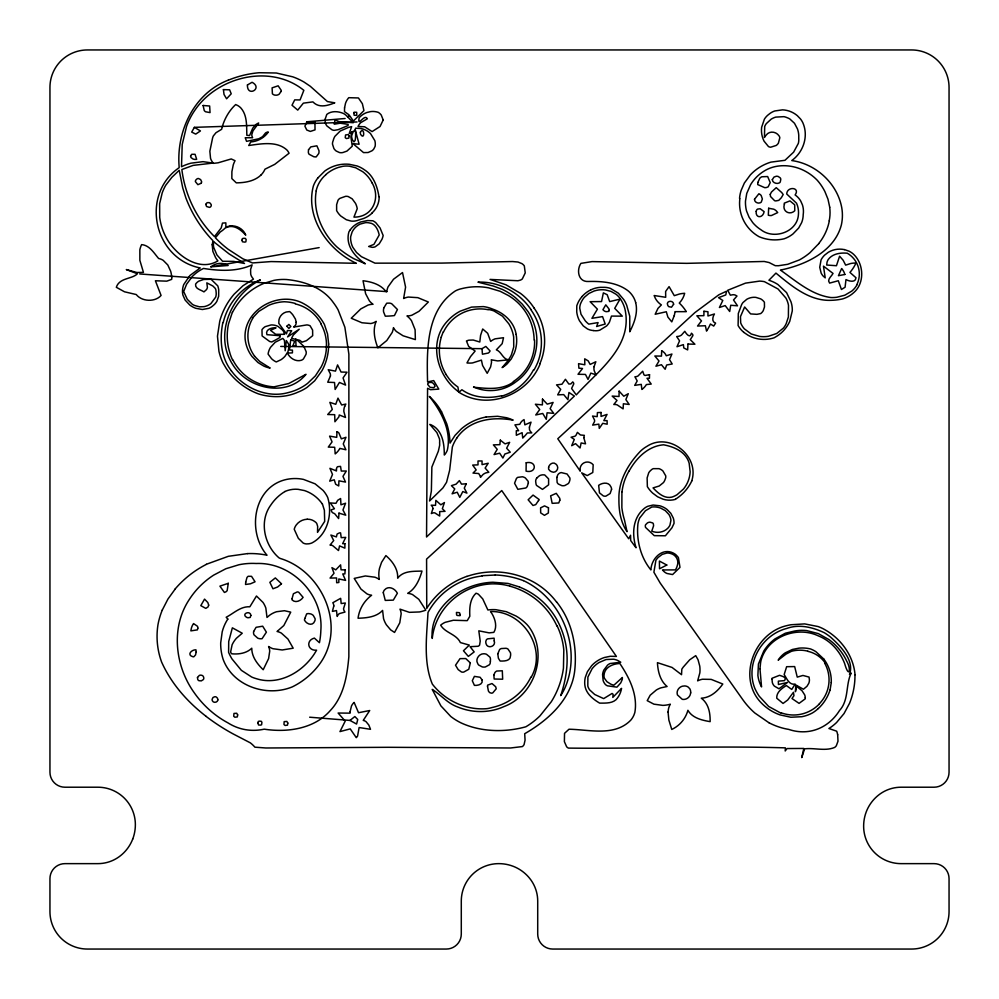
<?xml version="1.0" encoding="UTF-8"?>
<svg xmlns="http://www.w3.org/2000/svg" width="999" height="999" viewBox="0 0 999 999"><rect width="100%" height="100%" fill="white"/><g stroke="black" fill="none" stroke-linecap="round" stroke-linejoin="round"><path stroke-width="1.5" d="M326.523 345.192L326.186 350.761A47.453 47.453 0 0 1 321.278 366.77L315.384 375.886L307.617 383.366A51.586 51.586 0 0 1 288.174 392.607C267.282 398.476 243.818 388.099 231.418 370.866M831.293 682.429L830.069 690.072M691.783 480.819C699.725 455.769 669.068 431.618 646.865 446.403A30.707 30.707 0 0 0 640.184 451.473C630.244 461.95 622.077 474.8 619.605 489.21A49.763 49.763 0 0 0 618.918 499.263C618.781 510.477 620.616 522.215 627.035 531.668L624.487 520.029A69.918 69.918 0 0 1 621.865 507.654L621.915 491.833M222.864 322.54C220.342 334.877 220.404 348.102 225.112 359.915A44.406 44.406 0 0 0 231.406 370.879M560.751 695.504C566.795 677.434 569.455 657.904 564.622 639.21A82.954 82.954 0 0 0 555.531 617.382A73.764 73.764 0 0 0 519.48 587.05M316.258 190.946C312.5 211.201 322.24 233.129 336.95 246.978A108.142 108.142 0 0 0 353.721 258.666L365.347 263.786C354.92 256.855 345.08 245.317 348.913 231.855L349.887 230.319M441.183 337.25L443.231 331.818M531.118 677.347C547.627 648.576 522.802 610.576 490.534 611.525L491.283 612.624A30.02 30.02 0 0 1 493.331 616.258C495.679 621.203 496.89 627.447 493.843 632.367L489.148 632.866L478.808 630.831L480.219 641.071L479.595 645.117A3.784 3.784 0 0 1 478.046 646.266L470.079 646.69L474.175 651.91L468.344 656.393L463.461 650.761L469.318 645.092L460.339 642.569A13.074 13.074 0 0 0 459.09 640.371C454.32 633.728 444.855 632.367 440.671 625.162A19.668 19.668 0 0 1 445.142 622.34L453.371 620.254L467.257 620.654L469.817 616.271C469.43 608.329 469.742 599.038 476.024 593.231A8.954 8.954 0 0 1 478.409 594.23L482.742 598.913L487.874 609.977A39.386 39.386 0 0 1 495.879 609.69L506.318 611.688L516.071 616.046A51.923 51.923 0 0 1 526.623 624.175A37.125 37.125 0 0 1 529.907 628.196C548.189 655.294 534.14 695.504 503.721 706.68A54.745 54.745 0 0 1 488.673 710.988L485.551 711.35A59.403 59.403 0 0 1 457.842 707.042C447.677 703.583 440.909 694.817 432.217 689.385L440.909 705.893L450.774 716.483A58.779 58.779 0 0 0 460.701 722.727C480.681 732.13 505.119 732.554 525.849 726.785A72.103 72.103 0 0 0 540.059 715.784L551.273 701.773A84.066 84.066 0 0 0 563.448 668.081L563.811 650.137A70.892 70.892 0 0 0 557.142 625.923M232.342 312.35L228.509 323.913A57.605 57.605 0 0 0 228.559 348.176L230.182 354.058A53.684 53.684 0 0 0 232.442 359.715M162.25 610.127L167.932 599.075L175.225 588.985M306.93 121.778L304.895 126.174L306.793 130.032L310.339 131.418L315.022 129.882L314.947 122.015L306.93 121.778L345.117 118.494M540.259 363.574C528.109 394.667 488.061 410.914 458.941 392.27L461.913 389.735A36.376 36.376 0 0 0 468.643 393.618C479.008 398.176 490.834 398.201 501.723 395.716M194.38 127.348L191.696 132.08L195.717 134.103L200.449 130.931L194.38 127.348L357.08 121.965M629.108 471.041C634.752 460.889 642.981 451.486 653.97 447.065A33.167 33.167 0 0 1 663.598 444.805C672.864 446.578 682.954 450.437 687.599 459.265A23.964 23.964 0 0 1 689.173 463.299L690.147 471.803A29.358 29.358 0 0 1 683.528 488.986L677.122 494.667A23.851 23.851 0 0 1 671.865 497.102C664.248 498.963 657.854 492.919 653.034 487.899L659.215 486.014L663.448 482.579A10.29 10.29 0 0 0 664.834 480.119L665.659 477.934A6.331 6.331 0 0 0 665.709 475.799L662.874 470.916A11.089 11.089 0 0 0 659.003 468.668L653.284 468.656A6.681 6.681 0 0 0 651.398 469.792L650.836 470.329A9.703 9.703 0 0 0 648.701 472.852L647.127 477.934L647.364 486.675A30.782 30.782 0 0 0 652.634 493.069L657.604 496.778L663.199 499.238A21.591 21.591 0 0 0 675.474 499.363M456.818 438.049L455.744 439.735A37.5 37.5 0 0 0 452.347 446.99L449.637 470.279L446.565 482.267L442.944 487.924L429.558 500.998L431.368 491.046L431.868 467.07L438.336 451.211L439.635 445.442A15.996 15.996 0 0 0 439.597 442.819A13.861 13.861 0 0 0 439.423 438.711L436.888 432.604L429.857 424.388L432.092 425.349A18.019 18.019 0 0 1 436.663 428.658C443.344 435.564 444.243 445.891 444.318 455.044L444.955 454.295A15.672 15.672 0 0 0 447.29 450.287C451.81 430.869 441.146 411.238 429.358 396.428A58.641 58.641 0 0 1 441.508 411.763M252.472 318.119L258.778 311.388L268.619 305.369A44.431 44.431 0 0 1 284.328 301.748L287.1 301.923A46.141 46.141 0 0 1 295.342 303.471M317.944 177.872L324.812 171.016A35.602 35.602 0 0 1 349.188 164.273L357.018 165.946A29.72 29.72 0 0 1 364.223 169.68C373.464 175.412 377.335 186.463 378.971 196.691M818.768 243.656L809.914 252.759A65.185 65.185 0 0 1 799.45 259.915L787.699 264.31L778.433 265.734L775.261 265.684L769.155 262.562L764.21 261.463L686.713 263.349L592.045 261.601L580.894 263.374C576.298 270.304 578.309 282.168 588.473 281.481C602.147 281.144 617.195 282.342 628.359 291.034A24.076 24.076 0 0 1 632.18 295.192A22.228 22.228 0 0 1 635.689 302.635M260.751 175.25C254.258 181.319 244.867 182.767 236.301 182.854L231.843 178.584L231.893 171.666L233.242 164.96A26.349 26.349 0 0 1 235.04 160.702L231.231 158.953L218.069 162.812L213.499 163.349L212.387 161.988A13.274 13.274 0 0 1 210.539 158.354L209.852 151.224L212.537 138.237A9.266 9.266 0 0 1 213.411 135.876L215.984 132.717L221.653 129.283C223.664 120.242 228.671 110.989 235.677 104.558L237.725 105.532A14.011 14.011 0 0 1 241.046 108.192C247.402 115.572 246.516 126.224 246.84 135.29L249.563 135.589L252.722 128.197L255.981 124.5A10.002 10.002 0 0 1 258.691 123.064L252.972 130.832L251.798 134.615A5.857 5.857 0 0 0 251.985 136.151L252.635 137.75L245.217 137.75L246.566 141.346L258.841 138.749L262.537 136.701L265.547 132.954A5.145 5.145 0 0 1 267.295 132.18L268.344 132.043A23.514 23.514 0 0 1 250.799 141.92L248.726 145.504C261.076 143.844 276.835 140.697 286.975 150.05A13.124 13.124 0 0 1 289.061 153.247L274.713 164.373L264.985 169.181A18.781 18.781 0 0 1 260.751 175.25M372.065 213.137L370.517 214.498A25.749 25.749 0 0 1 363.374 218.569L358.566 220.055A14.997 14.997 0 0 1 351.086 221.066L346.328 219.73L340.771 216.009A21.429 21.429 0 0 1 336.626 210.627L336.626 204.708L337.999 200.287A6.406 6.406 0 0 1 339.985 198.326L345.579 196.328A7.705 7.705 0 0 1 348.214 196.553L352.185 198.838L355.507 203.371A19.081 19.081 0 0 1 356.968 207.38L357.242 208.716L353.933 217.133C372.714 217.32 380.806 198.127 372.202 183.042M818.306 708.516L816.92 709.727A38.412 38.412 0 0 1 812.424 712.949A36.938 36.938 0 0 1 801.847 716.708L790.871 717.245L780.069 714.909A48.152 48.152 0 0 1 761.388 702.996C737.886 679.27 752.709 636.65 783.029 626.673A65.422 65.422 0 0 1 790.971 624.75L804.67 623.9L818.044 626.535A40.784 40.784 0 0 1 825.474 630.044C841.47 639.298 853.483 656.106 855.044 674.75M325.774 174.638L327.622 173.102A35.415 35.415 0 0 1 338.224 167.47L342.857 166.296A24.126 24.126 0 0 1 349.45 166.196L355.719 167.782L362.799 171.753A32.43 32.43 0 0 1 372.202 183.054M349.975 720.429L354.845 716.545L357.742 719.505L356.581 724.05L349.975 720.429L309.653 717.207M260.165 280.057C230.444 295.267 213.636 335.502 232.929 364.935C247.652 388.886 286.8 398.027 306.006 374.3L288.773 383.516L273.951 386.863A49.588 49.588 0 0 1 232.705 359.59M482.005 348.676L485.814 346.428L490.084 350.961L489.448 351.985A4.97 4.97 0 0 1 488.236 353.059L482.442 354.208L482.005 348.676L280.731 346.428M590.634 289.935L588.736 290.971A27.96 27.96 0 0 0 582.092 296.491M206.368 564.273L228.346 556.306L247.64 553.583M228.346 80.107C193.556 93.469 175.936 131.905 179.208 167.632C140.072 194.58 153.409 258.416 200.225 267.957L189.872 275.537L183.766 284.515A18.869 18.869 0 0 0 182.555 289.885A15.022 15.022 0 0 0 182.992 295.304L185.19 300.137L189.798 305.032A22.365 22.365 0 0 0 195.792 308.291L202.397 309.515L208.866 308.304A14.71 14.71 0 0 0 212.362 306.243L213.424 305.319A14.148 14.148 0 0 0 216.895 301.236L218.644 296.341L218.719 289.735A22.453 22.453 0 0 0 217.757 285.851L211.089 279.295L203.646 279.47L198.776 281.156A10.614 10.614 0 0 0 196.328 283.192L195.617 284.078C194.768 288.948 200.974 289.797 203.958 291.883L206.468 289.635A5.994 5.994 0 0 0 207.405 287.4L206.83 282.867L212.899 286.026L215.197 288.324A5.445 5.445 0 0 1 215.996 290.672L216.159 292.57A11.089 11.089 0 0 1 215.672 297.14L210.876 303.621A16.533 16.533 0 0 1 204.096 306.643L199.475 306.83L195.916 305.844A13.124 13.124 0 0 1 192.445 304.395L187.3 299.338L183.666 291.533L186.588 284.228L192.42 276.373A38.886 38.886 0 0 1 203.521 268.444C219.88 271.004 236.676 271.828 252.11 264.897L250.587 269.48L250.699 274.076A10.589 10.589 0 0 0 251.686 276.698L253.446 279.133L243.032 285.702L234.141 294.168A68.669 68.669 0 0 0 219.768 321.091L217.47 336.188L218.943 351.361A55.17 55.17 0 0 0 223.064 363.049L226.136 368.256A66.384 66.384 0 0 0 258.741 393.993C271.528 397.852 285.801 397.714 298.064 392.108A43.681 43.681 0 0 0 307.093 387.35L314.673 380.806L321.99 370.666A54.246 54.246 0 0 0 328.646 344.031M844.854 274.475L838.461 275.687L841.645 268.519A15.11 15.11 0 0 1 844.867 274.475M210.926 266.87A14.823 14.823 0 0 1 228.159 265.484L210.901 266.845L319.156 247.602M486.163 416.995L497.577 416.283L506.605 417.744A41.871 41.871 0 0 1 513.149 420.129C499.912 417.794 485.714 418.119 473.389 423.963A41.234 41.234 0 0 0 456.793 438.037M230.332 225.924L225.874 226.985L225.849 222.852L222.477 223.102L221.216 227.909L214.473 236.576C196.478 218.756 184.94 194.63 181.855 169.518L193.107 165.397L213.024 163.074L202.997 161.663L190.971 163.174A49.9 49.9 0 0 0 181.493 166.746L182.218 144.443L186.551 126.423A69.006 69.006 0 0 1 195.08 109.94C218.119 76.249 270.879 63.686 303.846 90.335L300.075 99.937L294.73 99.875L292.008 105.232L297.752 110.102L303.359 103.159L312.887 101.886C319.093 108.391 327.585 105.657 334.79 102.822L327.435 101.561L310.314 86.301L303.971 82.018A67.42 67.42 0 0 0 292.844 76.848L276.286 73.002L259.191 72.727A104.633 104.633 0 0 0 228.371 80.157M482.205 575.711L495.267 575.012M307.217 519.218L309.578 519.368A11.414 11.414 0 0 1 314.71 521.54L315.372 521.99A5.445 5.445 0 0 1 316.82 523.651L317.67 526.398L317.52 532.38L324.687 521.391L324.388 510.314L322.427 503.983M139.723 273.963L386.813 291.621A17.408 17.408 0 0 1 388.037 286.913L393.519 279.245L402.522 272.552L405.582 287.163L403.621 298.514A17.92 17.92 0 0 1 408.329 297.053L417.857 297.665L428.359 302.01L418.993 311.313L411.913 315.197A16.796 16.796 0 0 1 406.968 315.959L408.279 317.058A20.392 20.392 0 0 1 411.526 320.779L415.097 329.732L415.372 339.61L403.059 335.776L396.428 331.518A16.471 16.471 0 0 1 393.444 327.647A19.93 19.93 0 0 1 392.17 332.48L386.788 340.522L377.872 347.814C374.625 339.51 372.527 329.882 376.161 321.353L374.637 322.252A13.711 13.711 0 0 1 370.741 323.539L361.938 322.764L351.248 318.244L360.801 308.916L368.007 305.082A18.057 18.057 0 0 1 373.052 304.283A17.857 17.857 0 0 1 369.38 300.836L365.622 293.706L363.037 280.744C371.478 281.78 380.619 284.378 385.951 291.521L386.813 291.621M593.381 330.532L592.295 330.419A15.085 15.085 0 0 1 587.362 328.883L583.266 325.899L579.557 320.929A25.125 25.125 0 0 1 576.735 311.925L576.785 305.819A25.687 25.687 0 0 1 582.105 296.516M473.563 387.212C484.94 388.336 497.165 389.922 507.967 385.164A29.121 29.121 0 0 0 513.586 381.843M361.226 128.534L355.544 128.197L355.269 129.37A4.271 4.271 0 0 1 354.445 130.732L349.25 133.454L351.66 126.623L348.726 127.335L340.234 131.019L334.94 136.301A14.086 14.086 0 0 0 333.204 140.622A7.58 7.58 0 0 0 332.48 144.118L333.891 148.501A9.615 9.615 0 0 0 336.276 151.061L339.423 152.522A7.605 7.605 0 0 0 342.982 152.497L346.94 151.099L352.26 146.229L350.974 137.225L352.972 132.293L351.698 131.818L351.124 134.902L352.31 139.71L353.971 141.846L355.12 140.472A32.13 32.13 0 0 0 355.269 129.907L359.116 144.231L352.947 143.644L363.536 152.597L368.094 152.522L372.028 150.762A8.691 8.691 0 0 0 373.851 148.876L375.112 146.366A13.262 13.262 0 0 0 374.837 140.647L370.467 133.504A19.618 19.618 0 0 0 361.213 128.546M844.392 249.588L848.863 251.099A18.594 18.594 0 0 1 853.795 254.495C863.823 264.086 864.759 282.929 854.008 292.395A28.559 28.559 0 0 1 844.055 298.426L842.482 298.938A58.579 58.579 0 0 1 831.343 300.312C809.552 301.323 791.732 286.089 775.936 273.102L768.918 280.257A36.526 36.526 0 0 1 777.909 284.503L786.588 292.645L790.896 301.586A24.825 24.825 0 0 1 792.269 310.964L789.747 321.353A34.103 34.103 0 0 1 775.249 337.15L774.075 337.812A32.53 32.53 0 0 1 748.051 335.239L743.855 332.405M509.89 586.063L504.92 584.939A63.436 63.436 0 0 0 492.207 583.866C462.125 584.752 435.464 608.104 432.255 638.436A37.85 37.85 0 0 1 432.467 628.746C434.802 612.387 447.028 599.075 460.976 591.158A70.292 70.292 0 0 1 492.894 582.242L507.954 583.428L519.517 586.962M780.768 713.074L768.656 706.455L759.277 696.278A51.548 51.548 0 0 1 754.769 688.224C745.042 663.523 761.812 634.69 786.9 628.408A33.367 33.367 0 0 1 791.608 627.06C802.784 624.75 814.26 627.996 824.362 632.754A68.943 68.943 0 0 1 830.431 636.987C840.159 645.704 854.769 660.389 849.5 674.425L851.21 673.114C845.454 684.665 849.162 700.012 839.522 710.526C828.533 728.046 808.853 736.238 788.76 729.407A64.76 64.76 0 0 1 769.043 722.776M523.414 580.594C560.102 597.739 580.119 643.331 567.27 681.905A57.343 57.343 0 0 1 560.776 695.516M769.03 722.801L754.769 712.961A77.472 77.472 0 0 1 743.094 700.074L660.152 582.991L653.895 572.24L655.893 560.314A18.594 18.594 0 0 1 658.254 557.367L662.225 554.383L666.82 553.034A9.715 9.715 0 0 1 670.441 553.458C675.936 554.632 679.283 560.476 677.235 565.809A15.547 15.547 0 0 1 675.973 568.943L675.424 569.892L662.524 569.954L663.511 571.078A11.264 11.264 0 0 0 666.97 573.476L672.589 574.562L679.982 567.395L678.433 557.717A7.018 7.018 0 0 0 676.972 555.919A9.678 9.678 0 0 0 674.687 553.846C663.174 546.54 651.398 558.066 650.886 569.917C640.521 557.267 636.263 539.959 637.924 523.888A30.232 30.232 0 0 1 639.635 518.056L645.454 510.714L651.76 507.042A18.107 18.107 0 0 1 655.344 506.955A19.343 19.343 0 0 1 660.626 508.091L665.309 510.639L668.88 514.448A13.137 13.137 0 0 1 670.941 520.279L669.942 525.124A11.451 11.451 0 0 1 667.819 528.221C663.748 532.405 657.055 533.441 651.76 531.131L653.596 525.799L653.371 523.888A2.585 2.585 0 0 0 652.672 522.939L649.987 522.165A5.982 5.982 0 0 0 647.427 522.914L645.616 524.725A3.184 3.184 0 0 0 645.292 525.961L645.504 527.372L654.258 535.651L665.396 535.789L671.965 527.772L674.013 523.451A15.247 15.247 0 0 0 673.276 518.031L670.816 513.311L667.045 509.465A21.603 21.603 0 0 0 659.765 505.781L653.084 505.044L647.901 506.256A15.147 15.147 0 0 0 644.367 508.341L643.281 509.278A26.948 26.948 0 0 0 637.012 517.532C632.429 526.91 633.041 538.011 636.026 547.764L630.669 540.509L630.556 535.239L628.683 538.773L581.668 472.814L587.237 475.574L592.794 472.49L593.181 464.747C587.862 458.778 578.608 463.361 580.269 471.203L557.779 438.748L694.842 312.637L718.83 294.805L726.535 291.209L725.786 294.942L718.543 297.652L722.801 300.474L719.417 307.492L725.187 305.594L729.695 311.488L730.731 305.257L737.524 305.819L733.516 299.975L736.987 296.041L735.476 295.18A6.356 6.356 0 0 0 733.041 294.705L730.369 295.192L727.697 290.284L745.516 283.129L759.59 281.106A32.405 32.405 0 0 1 764.41 281.656L778.046 288.998L785.913 298.064A23.739 23.739 0 0 1 788.498 305.394L788.386 316.983L786.238 323.551A20.105 20.105 0 0 1 783.441 328.059L776.772 333.466L768.493 336.276A29.945 29.945 0 0 1 759.64 336.438L751.248 333.978L744.392 328.883A19.868 19.868 0 0 1 740.696 322.902L740.459 316.658L744.642 306.993L750.611 313.911L756.93 314.335L760.664 313.586A9.49 9.49 0 0 0 763.261 310.627L764.485 306.993L764.41 302.272A11.239 11.239 0 0 0 760.601 298.851L755.818 297.365A14.973 14.973 0 0 0 746.802 299.275L742.956 302.56A11.738 11.738 0 0 0 741.595 304.745L738.311 313.499L738.111 325.562A25.187 25.187 0 0 0 743.855 332.392M206.156 716.383C190.871 704.582 177.322 690.309 167.545 673.588A121.491 121.491 0 0 1 161.626 662.1A74.7 74.7 0 0 1 158.004 624.512A71.778 71.778 0 0 1 162.263 610.127M227.822 619.093L226.186 617.245C233.778 613.336 240.659 606.193 249.85 606.793L256.468 596.016L263.037 602.459A24.588 24.588 0 0 1 265.859 608.141L266.995 617.457L269.43 615.372A24.001 24.001 0 0 1 276.573 611.725L284.478 610.714L290.734 612.137L283.828 625.536L277.06 631.48A16.084 16.084 0 0 1 281.343 633.091L287.949 639.048L293.194 648.201L282.193 649.974L272.927 648.701A19.018 19.018 0 0 1 268.606 646.49L268.906 647.265A14.585 14.585 0 0 1 269.718 651.098L268.619 658.553L263.199 669.742C257.355 664.023 251.698 656.818 251.773 648.226C246.528 653.309 238.811 654.457 231.78 653.808L231.306 653.346A2.885 2.885 0 0 1 230.657 651.785L232.118 644.755A27.46 27.46 0 0 1 236.388 638.286L242.245 633.229L232.367 627.834L228.721 641.445L228.596 652.359A55.582 55.582 0 0 0 231.98 658.928L241.358 670.329L251.636 676.997A35.602 35.602 0 0 0 256.331 678.683A40.947 40.947 0 0 0 267.482 680.619C277.959 680.968 288.274 677.334 296.903 671.528A62.987 62.987 0 0 0 314.31 653.945L316.621 650.162C307.667 651.086 305.632 640.347 314.373 638.099L319.443 642.719A75.749 75.749 0 0 0 320.854 630.406C323.688 594.904 291.621 561.95 256.206 563.498A66.521 66.521 0 0 0 238.961 564.747L225.849 568.743L213.674 575.124A81.131 81.131 0 0 0 189.398 599.338C170.429 627.584 175.05 666.345 194.468 693.069C203.147 705.356 214.61 715.709 227.872 722.826C239.073 729.919 251.648 731.88 264.248 729.17A101.711 101.711 0 0 0 284.24 730.269C298.276 729.582 312.6 725.724 323.726 716.832A50.45 50.45 0 0 0 330.232 710.614A51.224 51.224 0 0 0 334.89 704.944C344.755 690.933 347.377 673.363 348.851 656.668L348.876 354.146L344.867 327.222L338.112 309.877A57.792 57.792 0 0 0 333.441 302.734A44.456 44.456 0 0 0 326.71 295.105C315.709 285.227 300.849 280.881 286.401 279.52A49.725 49.725 0 0 0 273.913 280.369L263.986 283.329A62.013 62.013 0 0 0 232.467 312.425M823.863 659.09L815.958 651.723A28.846 28.846 0 0 0 810.389 648.9L808.179 648.463A35.065 35.065 0 0 0 799.075 648.139L792.369 649.475L785.251 652.846A23.489 23.489 0 0 0 778.171 660.177L786.138 654.033L791.508 651.286A31.256 31.256 0 0 1 796.116 650.399L798.463 650.212A32.979 32.979 0 0 1 807.816 651.161M556.605 601.947C572.152 621.253 577.335 646.653 574.687 670.916A59.903 59.903 0 0 1 572.539 681.206C565.284 704.757 545.392 721.778 524.7 733.703L525.062 740.184L524.088 744.555A5.932 5.932 0 0 1 522.352 746.578L510.551 747.989L388.186 747.302L265.846 747.989L254.895 747.177A30.457 30.457 0 0 0 250.337 742.856L233.154 733.928A206.493 206.493 0 0 1 206.131 716.408M254.508 356.131L259.678 361.426L270.167 368.069A27.51 27.51 0 0 1 263.674 366.009L257.954 362.525L252.085 356.581A35.077 35.077 0 0 1 245.18 339.56C242.257 310.115 278.983 289.548 304.046 303.883A51.486 51.486 0 0 1 324.388 324.4L327.56 334.003L328.659 344.031M530.831 309.353C519.268 292.22 498.701 281.268 477.947 282.155L493.331 286.039L502.235 289.36A65.834 65.834 0 0 1 515.459 297.714L522.302 304.183L528.059 311.601A52.41 52.41 0 0 1 534.627 325.786C540.946 345.754 533.516 369.53 516.208 381.606A41.421 41.421 0 0 1 473.651 387.013M446.004 374.463L449.338 379.17A39.673 39.673 0 0 0 457.917 387.013L458.703 391.87C437.212 376.448 427.959 342.532 446.978 321.578A46.254 46.254 0 0 1 460.264 311.151L471.528 307.105L483.366 306.593A33.616 33.616 0 0 1 492.707 309.128C504.133 312.949 514.198 322.153 516.146 334.428M441.546 411.75L446.74 423.763A69.518 69.518 0 0 1 450.025 443.106L455.044 435.377L461.451 428.771A52.51 52.51 0 0 1 486.163 417.008M635.689 302.635C638.174 312.662 634.278 322.952 629.757 331.793L629.77 316.233L626.723 305.319A34.266 34.266 0 0 0 623.851 299.712L618.406 293.219L610.451 288.411A19.268 19.268 0 0 0 603.184 287.35A24.463 24.463 0 0 0 590.659 289.972M837.674 734.777L837.999 741.208L836.338 745.716A7.468 7.468 0 0 1 834.64 747.427C825.324 751.423 814.447 747.652 804.595 748.838L801.747 757.604L803.808 748.451L787.062 748.551L785.189 750.973L785.414 747.864C713.149 745.629 640.459 748.863 568.431 748.101A6.593 6.593 0 0 1 566.633 746.753L564.385 741.67L564.535 733.328L568.993 729.233C589.248 729.557 614.572 736.8 630.756 720.179A20.13 20.13 0 0 0 633.953 715.034L634.815 712.612A42.907 42.907 0 0 0 635.476 706.018C635.764 690.496 628.259 676.098 619.867 663.511C612.824 663.736 604.495 667.257 604.02 675.237A6.568 6.568 0 0 0 604.47 678.346L606.967 681.718L610.751 684.115A19.018 19.018 0 0 0 613.861 685.214L622.352 677.509A7.705 7.705 0 0 1 622.177 679.682L620.754 682.879L616.945 687.15L607.38 685.814A8.991 8.991 0 0 1 605.469 684.565A11.464 11.464 0 0 1 603.146 680.581L602.572 674.512A15.272 15.272 0 0 1 603.846 670.054L607.529 665.159A11.926 11.926 0 0 1 610.127 663.511L620.754 662.225L617.969 660.576A16.871 16.871 0 0 0 613.573 659.215L606.093 659.515L599.013 662.524A26.823 26.823 0 0 0 592.045 668.831L587.887 677.06L587.812 686.101A12.987 12.987 0 0 0 589.647 689.884L594.692 694.48L603.671 698.613L612.062 693.468L613.136 694.305L612.812 697.402L621.565 688.361L621.191 690.172A21.966 21.966 0 0 1 616.071 699.675C611.75 703.571 605.132 703.084 599.637 703.121C592.882 699.125 585.726 693.381 584.827 685.014A22.89 22.89 0 0 1 585.302 677.384L587.375 671.765L591.683 665.634A29.97 29.97 0 0 1 604.37 657.517L610.314 656.281L616.395 656.43L501.748 490.559L426.585 559.103L426.748 608.304A78.734 78.734 0 0 1 466.883 576.361M829.719 207.205L827.984 199.201L824.899 191.571A52.685 52.685 0 0 0 817.257 180.257A48.814 48.814 0 0 0 801.41 169.343C789.647 164.348 775.274 164.111 764.198 171.029A40.272 40.272 0 0 0 750.624 184.64L746.753 193.431L745.491 200.999A31.106 31.106 0 0 0 745.754 206.843A26.985 26.985 0 0 0 746.59 211.114L749.05 217.158L752.722 222.577A34.977 34.977 0 0 0 760.938 229.758C773.825 239.885 796.89 232.205 798.376 215.21A22.802 22.802 0 0 0 796.553 203.234L786.725 193.993C786.937 186.039 800.649 187.2 795.117 194.955A18.944 18.944 0 0 1 800.761 201.124L802.447 204.92A21.279 21.279 0 0 1 803.196 214.648A21.941 21.941 0 0 1 801.623 222.665L798.701 227.997L793.019 233.903A31.069 31.069 0 0 1 785.976 238.087L784.078 238.811A40.31 40.31 0 0 1 759.065 236.701A38.174 38.174 0 0 1 739.884 198.489M482.23 575.973A71.129 71.129 0 0 0 428.009 612.449C426.735 635.639 423.126 662.175 432.342 684.103C445.054 700.611 466.271 710.551 487.075 708.641A34.428 34.428 0 0 0 492.02 707.529A56.319 56.319 0 0 0 530.844 677.21M495.267 574.974A88.374 88.374 0 0 1 523.389 580.631M509.852 586.176A72.715 72.715 0 0 1 556.942 626.011M691.845 480.856A43.619 43.619 0 0 1 675.424 499.25M622.002 491.833A52.385 52.385 0 0 1 629.045 471.004M516.133 334.428A34.016 34.016 0 0 1 514.235 353.259L511.301 358.878L507.255 363.736A26.836 26.836 0 0 1 502.11 367.607L508.741 359.815L497.764 360.926L491.258 359.79A11.913 11.913 0 0 1 491.483 362.55L490.609 366.92L487.2 373.326L482.579 365.472L481.418 360.115L472.564 362.924A23.601 23.601 0 0 1 466.958 362.924L470.504 356.618L475.124 351.061L468.656 346.403L466.446 340.996A11.439 11.439 0 0 1 468.956 340.172L473.201 340.022L479.795 342.008L480.581 335.352L482.704 328.996L487.674 333.304L490.659 341.396A16.184 16.184 0 0 1 495.117 338.836L503.521 337.712L502.172 343.681L496.341 349.837C501.523 351.685 502.672 359.003 508.379 359.815A26.761 26.761 0 0 0 511.5 354.595L513.736 346.978L513.673 337A36.164 36.164 0 0 0 508.828 323.813L502.46 316.159L494.018 310.989A26.436 26.436 0 0 0 488.111 309.453M443.519 331.955A40.584 40.584 0 0 1 488.061 309.69M446.078 374.413A46.141 46.141 0 0 1 441.258 337.275M230.332 225.961A15.11 15.11 0 0 1 244.33 232.367L245.754 235.14C240.484 229.283 233.179 223.614 225.062 228.122A24.713 24.713 0 0 1 220.304 231.93L215.397 237.787A103.334 103.334 0 0 0 228.259 249.338L242.769 258.741L252.472 262.949L271.079 261.576L356.331 263.299C328.134 250.424 304.957 217.545 313.386 185.964A28.671 28.671 0 0 1 317.944 177.872M379.145 196.691A21.166 21.166 0 0 1 371.965 213.024M316.121 190.909A29.558 29.558 0 0 1 325.849 174.725M349.875 230.307A22.665 22.665 0 0 1 360.739 221.965L367.52 220.542L372.852 220.779A15.185 15.185 0 0 1 375.836 222.715L380.082 228.009L383.166 235.527A21.216 21.216 0 0 1 381.955 239.31L379.183 243.856L375.199 246.803A7.767 7.767 0 0 1 372.127 247.315L368.656 246.491L373.926 244.38L379.208 234.977C378.122 229.82 375.274 223.389 369.268 222.914A13.524 13.524 0 0 0 365.447 222.652L360.027 224.138A17.058 17.058 0 0 0 352.098 232.018L350.724 236.501A13.437 13.437 0 0 0 350.924 241.271A19.356 19.356 0 0 0 352.897 247.39L356.556 252.497L361.438 256.681L374.987 263.162L441.645 263.099L512.574 261.538L518.019 262.038L521.928 263.624A9.303 9.303 0 0 1 524.313 265.884L525.237 272.902L522.327 278.921A7.243 7.243 0 0 1 520.379 280.132L517.907 280.744L490.047 279.42L505.969 284.79L520.429 293.319A56.955 56.955 0 0 1 534.09 308.042M534.078 308.054A56.806 56.806 0 0 1 539.984 363.449M533.441 369.955A53.122 53.122 0 0 1 501.848 396.128M533.891 370.179A62.612 62.612 0 0 0 538.111 361.426A56.119 56.119 0 0 0 530.681 309.465M534.565 339.985A47.29 47.29 0 0 1 513.386 381.543M534.128 339.997A52.522 52.522 0 0 0 508.241 295.442L500.187 291.296L488.661 287.849A62.238 62.238 0 0 0 461.75 288.636A24.975 24.975 0 0 0 455.394 290.909C425.911 310.239 426.76 350.874 427.572 381.943L433.691 380.594L438.798 389.123L430.519 389.685L427.572 388.299L426.548 537L574.388 396.066L568.955 392.47L567.882 399.65L563.711 394.593L557.667 394.867L560.701 389.373L556.555 384.89L561.975 384.228L565.422 379.283L568.843 384.041L570.866 383.903L572.764 381.905L573.438 382.729A2.298 2.298 0 0 1 573.738 383.966L571.578 388.461L576.273 394.892C598.051 370.804 633.129 346.641 624.999 309.265A32.567 32.567 0 0 0 620.042 298.439A19.381 19.381 0 0 0 615.983 294.218L611.013 291.396L605.469 289.947A25.4 25.4 0 0 0 594.043 291.046L588.873 293.494L584.515 297.178A19.343 19.343 0 0 0 581.318 302.048L580.943 302.809A13.049 13.049 0 0 0 579.745 308.216L581.006 314.235L585.327 320.904A28.209 28.209 0 0 0 588.786 324.138L598.101 322.577L596.628 326.498L605.207 324.013L602.559 316.608L591.932 318.319L597.414 309.166L590.134 301.686L601.548 301.561L603.371 292.869L607.18 294.717L609.677 301.586L620.004 299.138L614.71 308.341L622.29 316.146L611.475 316.084L609.44 322.14A18.232 18.232 0 0 1 606.518 326.011L599.775 330.169A13.274 13.274 0 0 1 593.381 330.544M829.32 220.829A51.024 51.024 0 0 1 818.681 243.581M829.694 207.205A40.472 40.472 0 0 1 829.207 220.804M739.522 198.451A36.676 36.676 0 0 1 741.133 190.422L744.367 183.017L750.361 174.887A46.653 46.653 0 0 1 770.928 162.125L784.964 160.302L793.618 152.16L798.338 143.406A16.021 16.021 0 0 0 798.75 138.299L798.75 135.177A23.826 23.826 0 0 0 797.464 128.921L794.492 123.289L789.909 119.031A14.773 14.773 0 0 0 787.025 117.657A14.336 14.336 0 0 0 783.903 116.658L775.748 117.108A18.869 18.869 0 0 0 771.191 119.156L766.345 123.589A14.81 14.81 0 0 0 764.71 126.436L764.435 137.475A13.911 13.911 0 0 1 766.083 135.202C769.342 130.619 776.036 131.418 779.02 135.814A5.207 5.207 0 0 1 779.819 137.775L778.383 143.207A10.265 10.265 0 0 1 776.26 145.429L770.666 147.215A6.169 6.169 0 0 1 768.468 146.553L764.048 141.146A24.126 24.126 0 0 1 761.638 127.285L764.397 119.168A17.045 17.045 0 0 1 768.805 114.373A18.332 18.332 0 0 1 774.762 110.964L782.567 109.853A24.5 24.5 0 0 1 797.289 115.634L800.449 118.906A21.391 21.391 0 0 1 802.946 123.002C808.703 136.351 803.358 152.173 791.782 160.564C815.246 163.786 835.951 182.243 841.283 205.407A44.218 44.218 0 0 1 841.395 224.8C834.502 251.586 805.319 264.972 780.431 270.092C795.991 280.994 811.363 294.867 830.868 297.54A35.789 35.789 0 0 0 836.95 297.24L844.854 295.18L851.785 291.096A21.703 21.703 0 0 0 856.967 284.89M856.78 284.79A24.026 24.026 0 0 0 847.264 253.209C840.609 252.572 832.517 253.659 828.296 259.44A9.453 9.453 0 0 0 827.01 262.387L826.697 265.035L836.45 265.722L839.597 256.194L843.168 260.277L845.641 265.135L850.686 263.524A23.077 23.077 0 0 1 855.968 263.049A37.525 37.525 0 0 1 849.937 272.415L855.993 277.759C855.668 283.017 848.95 281.194 845.966 279.595L845.092 287.237L841.445 289.485L838.298 280.744L829.607 283.104C826.548 279.633 831.605 276.348 833.041 273.426L823.476 266.146L825.211 277.859L823.251 276.136A12.8 12.8 0 0 1 821.153 273.102L819.729 267.257L821.053 259.915A18.694 18.694 0 0 1 824.637 255.107L828.383 252.235A22.328 22.328 0 0 1 844.392 249.613M819.467 703.808A35.677 35.677 0 0 1 780.906 712.712M824.6 663.011A34.203 34.203 0 0 1 819.367 703.721M807.791 651.311A28.472 28.472 0 0 1 825.049 662.737M823.825 659.115A36.139 36.139 0 0 1 831.268 682.429M830.019 690.059A42.969 42.969 0 0 1 818.331 708.541M854.969 674.75A73.427 73.427 0 0 1 849.537 703.308L844.018 713.586L836.6 722.489A47.802 47.802 0 0 1 828.92 728.508L836.712 731.206A27.747 27.747 0 0 1 837.674 734.777M466.908 576.423A82.817 82.817 0 0 1 534.04 582.292A74.026 74.026 0 0 1 556.53 602.01M175.175 588.935A101.411 101.411 0 0 1 206.406 564.36M247.64 553.608A79.583 79.583 0 0 1 267.02 555.219C246.703 531.793 253.222 486.488 286.713 479.395A41.309 41.309 0 0 1 303.471 479.395L315.097 483.828L323.052 490.384A30.532 30.532 0 0 1 327.709 497.465C332.717 513.661 327.784 534.802 311.8 543.006A14.898 14.898 0 0 1 308.691 543.818L306.418 543.931A8.492 8.492 0 0 1 303.159 543.031L298.326 538.299L294.23 529.27A12.238 12.238 0 0 1 296.291 524.925A14.086 14.086 0 0 1 307.217 519.255M322.352 504.033A35.165 35.165 0 0 0 304.52 490.584L298.064 489.31A26.349 26.349 0 0 0 284.94 491.496M284.952 491.52A44.381 44.381 0 0 0 270.816 505.032C258.853 521.291 264.348 545.292 278.958 557.804A10.227 10.227 0 0 0 281.556 558.866C322.49 572.127 346.041 625.948 320.567 662.724A74.688 74.688 0 0 1 292.295 686.887C266.833 697.389 233.079 686.226 223.152 659.415A50.425 50.425 0 0 1 220.692 642.881L222.203 631.83A42.62 42.62 0 0 1 227.809 619.08M223.202 322.615A60.864 60.864 0 0 1 260.115 279.932M320.804 323.776A41.758 41.758 0 0 1 326.461 345.192M295.242 303.883A39.448 39.448 0 0 1 321.054 323.651M254.545 356.094A34.128 34.128 0 0 1 252.759 318.294M350.1 711.638L350.1 713.149L338.124 713.036L345.217 721.103L339.972 731.605L350.237 728.883L356.268 737.662A7.468 7.468 0 0 0 357.58 736.038L359.116 727.534L370.517 729.307L368.843 725.074L366.034 721.665A7.305 7.305 0 0 0 364.011 720.629L363.236 720.416L369.705 710.526L358.529 712.724L354.121 702.397A12.537 12.537 0 0 0 351.486 705.981L350.1 711.638M480.494 476.486L480.482 477.347L483.017 474.513A10.152 10.152 0 0 1 486.276 472.777L488.836 472.29L485.127 468.069L488.211 463.249L482.042 464.622L482.055 460.976L478.009 460.976L478.009 464.872L472.664 465.072L476.173 469.93L473.026 473.076L478.721 473.526L480.494 476.486M490.384 661.425L490.172 663.286A4.645 4.645 0 0 1 489.36 664.785L485.352 666.97A8.541 8.541 0 0 1 482.305 666.932L478.683 665.022A5.17 5.17 0 0 1 477.709 663.498C475.037 659.352 479.145 653.596 483.778 653.758A7.867 7.867 0 0 1 486.513 654.283L489.897 657.105A4.845 4.845 0 0 1 490.472 659.253L490.384 661.425M754.495 199.276C754.357 202.123 757.916 203.908 760.339 202.722A3.234 3.234 0 0 0 761.313 202.01L762.362 198.963L761.201 195.554A5.42 5.42 0 0 0 758.89 193.769L754.495 199.276M784.402 204.233C781.942 211.101 789.522 215.747 794.754 210.789L794.692 204.807L789.934 200.886L784.265 203.172L784.402 204.233M344.892 543.681L344.88 548.151L339.548 545.891L338.499 550.549L332.642 545.604A8.104 8.104 0 0 0 330.731 545.104L330.032 545.042L333.703 540.571L330.881 535.039L336.388 536.913L337.113 534.003L339.548 532.867L340.559 532.867L341.221 537.649L345.741 537.387L342.632 543.681L344.892 543.681M171.703 277.747L171.691 279.358L166.796 281.156L155.407 280.769L161.076 295.454C155.157 302.26 141.895 301.785 136.251 294.543L124.513 291.795L116.321 287.287C119.368 277.585 132.305 279.221 137.4 273.751L126.299 269.568L136.875 272.502L143.444 272.377L139.86 260.327L139.848 249.775A21.566 21.566 0 0 1 141.633 244.618C149.6 245.292 153.946 253.034 158.616 258.479A13.112 13.112 0 0 1 163.212 260.352L167.807 264.997L170.629 271.141A26.186 26.186 0 0 1 171.603 276.111L171.703 277.747M601.073 412.462L601.048 416.421L607.055 414.423L603.833 420.629L607.08 420.629L607.18 424.2L602.747 423.314L599.275 428.396L598.851 424.138L592.657 425.112L594.48 421.703A5.295 5.295 0 0 0 594.53 419.992L592.532 416.059L597.177 416.658L597.414 412.599L601.073 412.462M805.269 697.752L805.256 698.813L799.063 703.371L791.982 698.526L793.955 695.679L793.456 692.295L787.699 699.999L783.054 703.446L776.76 698.226C776.285 692.257 781.93 688.323 786.338 685.539L791.745 689.447L795.129 684.09C789.085 685.252 786.812 678.483 784.165 674.55L786.638 666.695L794.667 666.583L797.252 677.122L802.946 675.449L809.053 677.085L809.427 679.907A9.428 9.428 0 0 1 808.765 683.328L806.967 686.301L803.421 689.248L795.866 684.977L795.391 691.708L796.752 686.388L802.085 690.809L804.67 694.854A9.478 9.478 0 0 1 805.269 697.752M494.23 640.896C496.266 646.565 487.412 649.2 486.038 643.668A6.444 6.444 0 0 1 485.814 641.383L486.376 639.81A3.784 3.784 0 0 1 487.649 638.848L494.118 638.174L494.23 640.896M228.272 583.316L227.185 590.546A4.183 4.183 0 0 1 225.799 591.883L224.4 592.444L219.917 586.151L228.272 583.316M703.945 311.263L703.883 315.659L696.865 315.784L701.498 320.941L697.552 326.024L705.369 325.749L706.543 331.119A53.197 53.197 0 0 0 709.565 325.849L710.439 324.013L713.723 326.086L715.596 323.127C711.338 321.853 712.687 316.758 714.435 313.973L707.954 315.984L707.954 311.75L703.945 311.263M336.401 469.193L336.501 470.979L329.945 468.319L332.492 474.463L329.707 481.143L334.253 479.795L335.652 484.203L338.723 485.964L338.923 480.819L345.504 482.067L342.957 476.386L346.303 471.016L341.283 471.053L340.534 466.383L337.699 466.683A2.285 2.285 0 0 0 336.875 467.482L336.401 469.193M611.575 489.298L610.114 493.543L605.894 496.141A5.382 5.382 0 0 1 603.321 495.904L599.462 492.844L598.663 485.339C602.322 482.617 608.828 481.718 610.901 486.813A5.432 5.432 0 0 1 611.575 489.298M772.314 179.645C772.402 182.854 777.01 184.378 779.495 182.829A2.498 2.498 0 0 0 780.281 181.855L780.731 179.683A2.535 2.535 0 0 0 780.306 177.959L778.296 176.523A5.42 5.42 0 0 0 776.323 176.236L773.988 177.085L772.314 179.645M289.011 346.878L287.974 351.748L285.065 356.193A20.867 20.867 0 0 1 280.944 359.752L276.273 361.95A17.195 17.195 0 0 1 271.541 358.691L268.082 354.083L268.356 352.622A17.532 17.532 0 0 1 270.517 347.365L275.2 342.245L282.829 338.399L284.428 340.347L285.19 350.774L286.326 340.559L288.324 343.644A9.041 9.041 0 0 1 288.961 346.066L289.011 346.878M487.512 686.263L488.399 690.971A6.069 6.069 0 0 0 489.785 692.657L491.346 693.156A3.734 3.734 0 0 0 492.782 692.856L496.241 688.761L495.679 686.75L492.02 683.541L487.624 685.152L487.512 686.263M542.494 399.125L542.395 404.895L535.389 404.233L539.735 409.553L535.739 414.96L542.732 413.474L546.266 419.318L547.09 412.787L553.746 413.349L550.137 408.666L553.096 402.435L547.252 404.133L542.494 399.125M287.812 723.064L287.487 725.149L285.115 725.461L283.953 724.487L284.178 721.64L286.85 721.44L287.812 723.064M619.118 391.158L619.018 396.491L612.162 396.079L617.007 400.437L613.823 404.52L614.522 404.483A8.479 8.479 0 0 1 617.157 404.857L623.114 408.878L623.376 403.771L629.17 404.458L625.861 399.575L628.284 393.706L623.776 396.228L619.118 391.158M397.702 576.498L397.664 578.209C403.309 570.579 413.623 571.403 421.99 571.066C419.518 579.582 415.696 588.623 407.729 593.356L408.591 593.456A14.898 14.898 0 0 1 412.537 594.567L418.793 599.3L425.824 610.139A37.612 37.612 0 0 1 419.443 611.95L409.403 612.337L400 609.153A15.709 15.709 0 0 1 401.173 613.748L399.775 622.827L394.543 632.442L390.634 629.857L386.376 624.812A25.899 25.899 0 0 1 383.554 618.631L382.592 610.426C376.373 617.107 366.621 617.969 358.054 618.231C359.29 608.928 364.198 600.886 371.603 595.254A15.11 15.11 0 0 1 366.995 593.881L360.964 589.085L354.22 578.409L365.359 575.961L374.887 577.197A19.68 19.68 0 0 1 379.283 579.432A27.073 27.073 0 0 1 379.508 568.306L381.568 562.325L385.889 555.581C391.995 560.901 397.49 568.069 397.702 576.498M649.525 374.662L649.437 378.271L647.002 378.271L651.236 384.066L646.39 384.565L645.454 385.964A16.084 16.084 0 0 1 641.857 389.448L641.271 384.365L634.715 385.377L637.212 380.956L634.889 376.76L635.576 376.723A6.668 6.668 0 0 0 637.974 376.024L642.719 371.228L643.905 374.712A2.672 2.672 0 0 0 645.117 375.462L649.525 374.662M668.056 712.012L668.855 720.017L671.765 729.445A29.77 29.77 0 0 0 687.911 710.301C692.419 718.069 701.947 720.254 710.139 721.64C710.277 712.949 708.728 703.758 701.298 698.189C710.476 697.752 717.694 691.158 722.801 684.028L711.188 679.395L702.472 679.233A18.906 18.906 0 0 0 697.652 680.856L699.849 672.876A28.197 28.197 0 0 0 699.75 666.096L698.039 659.74L695.729 655.644L689.685 659.815L683.216 667.145L681.83 669.155L681.53 674.687L672.052 667.444L657.442 662.662C657.866 671.316 660.114 680.744 667.095 686.5L660.851 687.861A26.386 26.386 0 0 0 656.368 689.972L650.187 695.217L647.215 700.661L653.895 704.158L662.849 705.381A30.22 30.22 0 0 0 670.317 704.195A17.47 17.47 0 0 0 668.506 708.84L668.056 712.012M771.977 679.183L772.352 682.629A8.591 8.591 0 0 0 774.425 686.138L778.958 688.761L787.487 682.454L778.433 684.527L778.346 681.143L784.49 680.631C787.537 677.235 781.742 676.161 779.52 675.312L772.077 678.259L771.977 679.183M548.488 507.767L548.364 513.011L544.455 515.334L540.671 512.899L540.596 507.854L544.53 505.894L548.488 507.767M296.204 322.352L296.016 323.913A5.032 5.032 0 0 1 295.354 325.362L293.619 327.073L306.918 324.9A10.802 10.802 0 0 1 310.077 325.749L312.6 330.082L312.687 335.676L306.431 340.684L301.898 342.207A9.528 9.528 0 0 0 299.712 340.309L291.521 338.374L293.294 335.052L299.225 329.22L287.587 336.925L291.708 330.731L287.4 330.532L286.476 333.878L278.796 323.364L278.958 319.817A10.377 10.377 0 0 1 286.139 312.038L289.648 311.563L290.434 312.262A24.987 24.987 0 0 1 292.844 314.872L295.429 319.068L296.204 322.352M203.109 105.494L204.233 110.489A4.683 4.683 0 0 0 205.619 111.776L210.052 112.6L209.653 106.006L203.109 105.494M526.198 462.774L526.073 471.141C536.9 473.801 537.075 460.289 526.198 462.774M292.07 598.651L292.033 599.887C295.492 603.371 300.761 600.836 303.097 597.365L298.738 592.282A2.76 2.76 0 0 0 297.215 591.945L293.406 593.756L292.07 598.651M190.597 156.031L190.959 157.517L192.894 158.928A7.205 7.205 0 0 0 194.83 159.428L196.678 159.34L195.055 154.296L191.683 154.296L190.597 156.031M247.427 84.952C246.99 97.715 263.374 88.312 252.085 82.28L247.427 84.952M470.317 662.911L468.781 669.268L463.761 672.065A4.533 4.533 0 0 1 461.413 671.952L458.154 669.58L455.519 665.222L460.027 658.628L465.759 658.566L470.317 662.911M242.02 240.172L242.457 241.783L244.68 242.12L245.841 241.858L246.179 239.485L245.23 238.349L243.531 238.336L242.37 238.624L242.02 240.172M280.032 335.714L279.97 337.462L275.886 339.797L271.74 341.97L269.655 341.483L262.113 335.951L261.975 329.72A10.564 10.564 0 0 1 265.222 326.648L271.066 324.95A14.573 14.573 0 0 1 277.984 326.386L282.729 330.244A10.789 10.789 0 0 1 284.565 334.34L275.687 334.303L270.504 330.332L276.036 327.847C272.09 327.372 264.91 329.395 266.933 334.677L280.032 335.714M759.977 668.731L761.55 686.925A32.567 32.567 0 0 1 757.879 675.511L758.441 663.985L763.773 651.061A45.005 45.005 0 0 1 774.974 638.91L785.314 633.229L794.492 631.056A40.11 40.11 0 0 1 806.717 630.594L818.331 633.616L828.858 639.522A56.606 56.606 0 0 1 846.752 661.238C851.535 669.268 849.038 679.158 844.654 663.561C839.984 651.385 830.756 640.771 818.468 635.938C796.99 625.636 767.594 636.638 761.076 660.264A25.774 25.774 0 0 0 760.414 664.522L759.977 668.731M237.662 714.872L237.3 716.92L234.877 717.232L233.704 716.271L233.978 713.436L236.713 713.261L237.662 714.872M497.789 653.796L498.389 658.229L500.112 661.026C504.008 661.138 510.526 661.213 510.539 655.756A7.455 7.455 0 0 0 510.414 652.647L507.967 649.038A4.72 4.72 0 0 0 505.894 648.289L501.298 648.551A4.595 4.595 0 0 0 499.6 649.587L497.789 653.796M325.075 119.43L325.249 122.415A8.991 8.991 0 0 0 326.948 125.986L331.943 129.77A6.543 6.543 0 0 0 334.153 130.345L338.037 129.72L348.039 125.549L348.164 124.338L340.172 123.214L334.253 124.201L335.09 119.88L339.023 121.616L353.271 122.727L346.178 115.397A12.4 12.4 0 0 0 343.369 113.436C338.149 111.164 331.406 110.689 326.785 114.41L325.075 119.43M212.2 244.743L212.874 251.373L215.559 257.555A27.423 27.423 0 0 0 217.907 260.851C200.449 271.516 179.795 257.455 169.518 242.994A58.179 58.179 0 0 1 159.715 217.407L159.653 203.659L162.2 192.919A48.052 48.052 0 0 1 165.722 185.277L171.903 177.285L179.208 170.292L182.717 187.8L185.914 198.027A126.948 126.948 0 0 0 212.999 240.747L212.2 244.743M333.803 605.968L332.392 611.388L336.488 610.564L337.175 616.433L338.124 614.797A6.169 6.169 0 0 1 339.385 613.598L344.992 612.075L343.968 610.401A5.557 5.557 0 0 1 343.556 608.703L345.317 602.996L341.171 603.546L340.659 598.314L332.829 602.722L333.366 603.796A6.444 6.444 0 0 1 333.766 605.419L333.803 605.968M257.904 723.089L258.541 724.974L260.452 725.112L261.576 724.787L261.925 722.327L261.301 721.29L259.378 721.141L258.266 721.44L257.904 723.089M336.975 431.73L336.725 437.35L329.57 436.126L332.068 441.87L328.296 447.09L334.665 447.277L335.214 453.908A18.294 18.294 0 0 0 339.398 449.188L339.86 448.389L345.891 449.775L343.269 443.906L345.966 437.287L341.346 438.848L338.873 432.929A5.207 5.207 0 0 0 337.525 431.968L336.975 431.73M482.13 680.007C483.229 684.515 477.709 685.664 474.413 685.376L472.302 680.719L474.4 676.385L480.119 677.26L482.13 680.007M661.7 350.799L661.463 356.106L654.845 356.006L659.015 361.001L655.931 366.208L661.463 364.735L665.147 369.28L666.633 364.997L672.215 363.986L669.505 359.615L671.927 354.033L666.283 355.756L665.471 354.22A9.515 9.515 0 0 0 663.186 351.735L661.7 350.799M250.874 615.434L250.212 617.419L248.039 617.757A4.695 4.695 0 0 1 246.254 617.095C241.246 613.723 250.399 610.027 250.874 615.434M432.904 508.716L431.331 513.561L433.166 512.874A4.558 4.558 0 0 1 434.84 512.887L439.697 516.046L439.697 511.588L445.042 511.338L442.345 508.716L444.443 502.547L440.834 504.807L435.851 500.362L435.527 505.344L431.206 505.194L432.392 506.655A4.271 4.271 0 0 1 432.867 508.191L432.904 508.716M768.656 208.254L768.306 215.21L768.968 215.372A7.992 7.992 0 0 0 771.503 215.509L777.709 212.587L776.398 211.014A9.366 9.366 0 0 0 773.763 209.203L768.656 208.254M223.401 89.61L224.038 94.505L226.598 98.789L231.219 93.781L229.62 89.81L223.401 89.61M383.204 119.992L380.045 126.511L372.09 131.581L364.61 126.761L358.029 126.498A12.999 12.999 0 0 1 360.701 122.677L367.332 118.794C364.473 112.999 357.068 128.496 359.203 117.682A19.106 19.106 0 0 1 366.783 112.537L370.567 111.613A16.971 16.971 0 0 1 378.409 112.4L379.595 113.299A12.025 12.025 0 0 1 381.231 115.01L383.204 119.992M687.961 344.068L687.662 349.912L683.766 347.939L683.403 344.63L676.997 346.728L679.57 340.859L676.673 336.563L678.658 336.313A8.417 8.417 0 0 0 681.48 335.065L684.802 331.293C686.251 333.816 690.134 338.948 691.458 333.191L692.632 334.415A2.01 2.01 0 0 1 692.869 335.639L690.284 339.66L694.904 344.218L687.961 344.068M344.555 107.855L344.493 111.638L349.051 114.835L347.827 117.245L349.9 115.934L353.384 121.066L363.936 110.602L362.375 103.721L358.429 97.952L348.751 97.69A17.145 17.145 0 0 0 345.504 103.347L344.555 107.855M583.791 437.574L585.539 443.831L581.143 442.944L580.057 447.989L575.574 443.631L571.703 445.704L574.288 439.435L571.091 437.237L574.85 436.263A5.132 5.132 0 0 0 575.986 435.289L577.41 432.355L580.419 434.977L584.365 435.352L583.791 437.574M308.516 149.725L308.341 152.223A4.071 4.071 0 0 0 309.128 154.271L313.798 156.731A12.725 12.725 0 0 0 316.183 156.93L318.756 153.471A7.517 7.517 0 0 0 318.968 150.662L316.883 145.817L310.839 146.89L308.516 149.725M349.213 136.064L348.813 138.112L346.366 138.549L345.217 137.7L345.567 134.965L348.301 134.565L349.213 136.064M673.626 304.22L671.515 307.192L668.868 306.693A4.121 4.121 0 0 1 667.732 305.294C665.446 300.774 673.413 299.663 673.626 304.22M383.291 592.694L385.264 600.411L393.306 600.137L397.365 593.256C395.129 588.611 388.474 585.252 384.515 589.934A4.795 4.795 0 0 0 383.429 591.957L383.291 592.694M770.229 194.38L770.529 196.516L774.562 200.649A3.047 3.047 0 0 0 775.948 200.899L778.783 200.362L781.33 197.727L783.191 194.53L781.73 192.557L776.235 187.675L771.453 192.045L770.229 194.38M338.986 513.136L338.624 518.556L334.69 513.698L332.704 512.762A3.859 3.859 0 0 1 331.531 511.213L331.181 509.852L334.428 508.741L330.257 502.934L335.964 503.309L337.674 500.312L340.597 498.513L340.959 504.807L345.542 503.234L342.957 510.014L345.729 515.172L338.986 513.136M345.179 569.917L344.88 573.926L342.757 573.926L345.567 580.382L338.823 578.958L338.848 582.479L336.663 582.742L336.563 577.946L330.07 578.071L334.028 573.289L331.943 567.644L335.776 569.855L340.597 564.86L341.059 569.78L345.179 569.917M196.191 651.96L195.542 654.907L193.906 656.693A1.748 1.748 0 0 1 193.082 656.793C186.501 655.107 191.333 649.612 195.929 649.8L196.191 651.96M756.181 211.326C755.344 218.381 762.874 218.431 764.135 211.663L760.177 208.754L757.642 209.078A2.672 2.672 0 0 0 756.655 210.015L756.181 211.326M245.729 582.08L245.529 584.477L250.474 583.803L255.057 581.793L251.523 576.323L248.202 576.286A5.007 5.007 0 0 0 246.953 577.584L245.729 582.08M360.389 132.205L360.339 132.705A4.908 4.908 0 0 0 360.552 134.253C365.172 141.383 364.31 125.512 360.389 132.205M548.601 467.432L548.588 469.18L549.875 470.704A6.681 6.681 0 0 0 551.673 471.753C555.282 473.763 559.178 469.105 557.23 465.771A5.807 5.807 0 0 0 555.881 464.073C553.246 461.401 549 464.248 548.601 467.432M205.757 204.358L206.593 206.543L209.478 207.38A2.36 2.36 0 0 0 210.801 206.581L211.089 206.081A2.073 2.073 0 0 0 211.176 204.633L210.377 203.396A3.596 3.596 0 0 0 209.053 202.61L207.08 202.685L205.757 204.358M500.299 440.134L499.887 444.655L493.381 444.88L497.227 449.338L494.068 454.582L499.65 453.184L502.897 458.054L504.87 454.021L510.264 452.197L506.643 448.226L509.64 442.332L505.044 443.881L500.299 440.134M556.855 477.447L557.117 482.417A5.632 5.632 0 0 0 558.329 484.028L561.875 485.664A7.905 7.905 0 0 0 564.86 485.526L568.244 483.616A5.519 5.519 0 0 0 569.467 481.443L569.767 480.419A5.12 5.12 0 0 0 569.855 477.959L567.082 474.001L561.251 472.577A5.982 5.982 0 0 0 559.315 473.301L558.791 473.713A5.532 5.532 0 0 0 557.617 475.162L556.855 477.447M529.433 427.11L529.445 429.158A5.445 5.445 0 0 0 530.157 431.093L531.755 432.892L527.36 432.954A50.499 50.499 0 0 1 522.739 438.062L522.115 432.692L516.333 435.302L516.308 430.719L518.606 430.719L514.922 424.862L519.805 424.3L520.566 422.852A9.528 9.528 0 0 1 522.702 420.492L524.05 419.58L524.862 424.85L531.031 422.165L529.433 427.11M197.477 677.484L197.727 679.432A2.585 2.585 0 0 0 198.988 680.706L201.336 680.868L203.309 679.595A2.535 2.535 0 0 0 203.796 677.884L203.396 676.598A2.747 2.747 0 0 0 202.11 675.424L200.999 675.149A3.784 3.784 0 0 0 199.3 675.436L197.477 677.484M757.841 182.467L757.741 184.59L764.685 187.65A6.756 6.756 0 0 0 766.745 187.412L768.169 186.85L770.229 182.592L767.657 176.548L761.875 176.761A6.606 6.606 0 0 0 759.764 178.284L757.841 182.467M528.346 483.004L527.247 486.451A4.995 4.995 0 0 1 525.761 487.999L517.844 489.31L514.56 483.241L516.408 478.558A4.745 4.745 0 0 1 517.744 477.36L522.465 476.773A8.841 8.841 0 0 1 525.399 477.997L528.084 481.231A4.82 4.82 0 0 1 528.346 483.004M460.089 614.722L459.99 615.646L457.192 615.446A1.661 1.661 0 0 1 456.593 614.785L456.443 612.437L459.215 612.662A1.698 1.698 0 0 1 459.815 613.324L460.089 614.722M594.055 366.658L593.968 367.482A10.839 10.839 0 0 0 594.218 370.754L595.991 374.787L590.821 373.114L588.024 379.445L585.451 374.425L578.034 374.275L582.529 368.494L578.883 368.169L578.558 363.673L584.827 364.772L584.69 358.803L588.161 360.864L590.159 364.435L595.841 361.75L594.055 366.658M213.599 241.671L213.436 243.157A16.771 16.771 0 0 0 213.699 247.402L216.945 254.982L222.602 261.276L233.654 261.388L244.505 263.474L229.071 253.883L213.599 241.671M208.691 605.144L208.029 606.942L205.794 608.379L200.811 605.644L204.545 599.125L207.804 602.522L208.691 605.144M253.634 631.48L253.534 632.392A5.282 5.282 0 0 0 254.033 634.852L257.705 638.136A8.816 8.816 0 0 0 260.264 638.761L262.038 638.736L266.396 632.167L262.675 626.198L256.094 627.31L253.634 631.48M286.913 326.211L288.886 328.434L290.846 326.423L288.836 324.45L286.913 326.211M493.856 675.037L494.168 679.02L502.672 679.208L502.31 670.779L496.715 671.041A5.432 5.432 0 0 0 494.855 672.677L493.856 675.037M197.827 628.159L197.39 629.87L190.846 630.869L191.446 627.946A15.11 15.11 0 0 1 193.556 623.576L197.402 626.223A3.634 3.634 0 0 1 197.827 627.634L197.827 628.159M609.103 310.327L608.915 311.363L606.368 311.663A4.77 4.77 0 0 1 604.17 310.851L602.921 309.715L605.794 304.832L608.953 308.916A4.083 4.083 0 0 1 609.103 310.327M290.721 339.947L289.41 349.975L292.432 350.149L292.432 352.859L287.487 353.122C289.71 358.092 295.704 361.975 301.174 360.314A6.506 6.506 0 0 0 303.434 358.928L305.981 354.408A7.667 7.667 0 0 0 306.193 351.785L303.883 346.428L297.802 340.622L295.741 339.086L296.029 345.879L292.819 346.116L294.693 341.121L290.721 339.947M330.432 376.011L327.734 382.23L334.528 382.505L335.14 389.473L339.435 382.442L345.567 385.09L343.057 377.947L347.04 372.202L341.059 372.04L337.575 364.922L335.477 371.128L328.234 369.717L330.269 373.651A7.742 7.742 0 0 1 330.432 376.011M217.832 699.937C217.732 702.509 213.374 703.271 212.412 700.836A3.172 3.172 0 0 1 212.125 699.312L213.024 697.464L214.723 696.753A2.46 2.46 0 0 1 216.371 697.115L217.183 697.876A3.384 3.384 0 0 1 217.807 699.4L217.832 699.937M353.796 113.162L354.146 115.235L356.743 115.347L356.705 112.288L354.096 112.213L353.796 113.162M690.671 692.881L690.172 694.904A7.418 7.418 0 0 1 688.423 697.464L687.612 698.139A7.068 7.068 0 0 1 683.491 699.437L682.292 699.337L677.397 694.879L677.122 693.019A6.731 6.731 0 0 1 678.87 688.423L679.645 687.662A7.555 7.555 0 0 1 682.529 686.176L684.715 685.938A7.005 7.005 0 0 1 688.011 686.937L689.735 688.673A6.968 6.968 0 0 1 690.684 692.881M559.827 500.212L558.766 502.947L552.172 503.334L550.624 495.854L556.268 493.331L559.752 498.314A5.432 5.432 0 0 1 559.827 500.212M383.878 307.804L383.666 308.616A8.916 8.916 0 0 0 383.591 311.95L385.302 316.183A86.114 86.114 0 0 0 394.418 315.584L397.44 309.515L391.708 303.746A7.955 7.955 0 0 0 389.385 303.109L386.713 303.197L383.878 307.804M674.25 315.647L671.79 321.89L667.881 317.07L666.308 311.75L655.182 314.248L657.954 308.404L661.375 304.907L660.139 304.008A18.244 18.244 0 0 1 655.344 298.301L654.12 295.517L665.696 297.29L665.621 291.471L669.08 286.638L674.288 295.667L679.382 294.043A29.495 29.495 0 0 1 684.677 293.306A21.254 21.254 0 0 1 679.27 303.059A39.873 39.873 0 0 1 685.551 310.489L686.313 311.663L674.949 311.663A25.649 25.649 0 0 1 674.25 315.647M304.882 618.418L304.395 619.979C306.568 624.35 312.874 626.485 314.835 620.866A4.283 4.283 0 0 0 315.072 618.618L313.286 615.446A7.093 7.093 0 0 0 310.764 613.935L308.753 613.573A6.331 6.331 0 0 0 306.656 613.873L304.882 618.418M281.069 91.433L279.183 94.156A5.707 5.707 0 0 1 276.748 95.167L274.95 95.142A4.908 4.908 0 0 1 273.202 94.443L272.402 93.806L272.103 87.85L278.147 85.814L281.119 90.16A3.796 3.796 0 0 1 281.069 91.433M344.63 406.531L344.355 407.355A12.413 12.413 0 0 0 343.856 411.538L345.479 417.445L339.223 414.96A6.494 6.494 0 0 1 338.798 417.02L334.927 421.765L334.69 414.685L327.709 414.523L332.305 409.44L329.87 402.36L335.739 404.295L337.974 398.139L341.646 404.982L345.829 404.071L344.63 406.531M434.74 386.338L434.44 386.988A2.06 2.06 0 0 1 433.753 387.637L430.119 387.35L427.747 384.515A2.098 2.098 0 0 1 427.847 383.566L429.158 382.467L431.368 382.43A4.92 4.92 0 0 1 432.929 383.092L434.403 384.702A3.359 3.359 0 0 1 434.74 386.338M132.73 839.01C129.033 848.75 121.341 856.917 111.688 860.901A36.201 36.201 0 0 1 97.902 863.636L64.935 863.636A14.985 14.985 0 0 0 49.95 878.62L49.95 911.587A37.462 37.462 0 0 0 87.413 949.05L446.303 949.05A14.985 14.985 0 0 0 461.288 934.065L461.288 901.098A37.462 37.462 0 0 1 498.751 863.636A40.335 40.335 0 0 1 513.099 866.258C522.827 869.967 530.993 877.646 534.977 887.312A36.201 36.201 0 0 1 537.712 901.098L537.712 934.065A14.985 14.985 0 0 0 552.697 949.05L911.587 949.05A37.462 37.462 0 0 0 949.05 911.587L949.05 878.62A14.985 14.985 0 0 0 934.065 863.636L901.098 863.636A37.462 37.462 0 0 1 863.636 826.173A40.335 40.335 0 0 1 866.258 811.825C869.967 802.097 877.646 793.93 887.312 789.947A36.201 36.201 0 0 1 901.098 787.212L934.065 787.212A14.985 14.985 0 0 0 949.05 772.227L949.05 87.413A37.462 37.462 0 0 0 911.587 49.95L87.413 49.95A37.462 37.462 0 0 0 49.95 87.413L49.95 772.227A14.985 14.985 0 0 0 64.935 787.212L97.902 787.212A37.462 37.462 0 0 1 135.365 824.674A40.335 40.335 0 0 1 132.742 839.023M466.208 483.828L464.285 488.149L466.908 493.106L462.812 491.57L459.79 497.377L457.205 492.22L452.11 493.818L454.745 488.936L451.423 485.639L456.068 484.165L459.39 480.606L461.513 484.115L466.208 483.828M538.548 500.524L535.739 504.607L533.004 505.482L528.134 499.787L533.054 495.079L539.16 499.537L538.548 500.524M536.738 478.059L536.288 478.796A5.669 5.669 0 0 0 535.664 481.331L536.001 483.903A3.609 3.609 0 0 0 536.638 485.489L542.469 489.373L548.601 484.84L548.601 478.883L544.717 474.937L542.882 474.825A8.654 8.654 0 0 0 539.385 475.786L536.738 478.059M201.124 183.279L197.889 184.678L195.392 181.643A2.448 2.448 0 0 1 195.916 179.945L196.915 178.983A2.373 2.373 0 0 1 198.564 178.534L200.612 179.583L201.611 181.631A2.36 2.36 0 0 1 201.124 183.279M281.481 583.778L277.622 587L272.964 588.773L269.855 582.317L275.324 577.922L281.481 583.778M666.783 565.034L659.527 568.793L659.402 561.063L666.783 565.034"/></g></svg>
